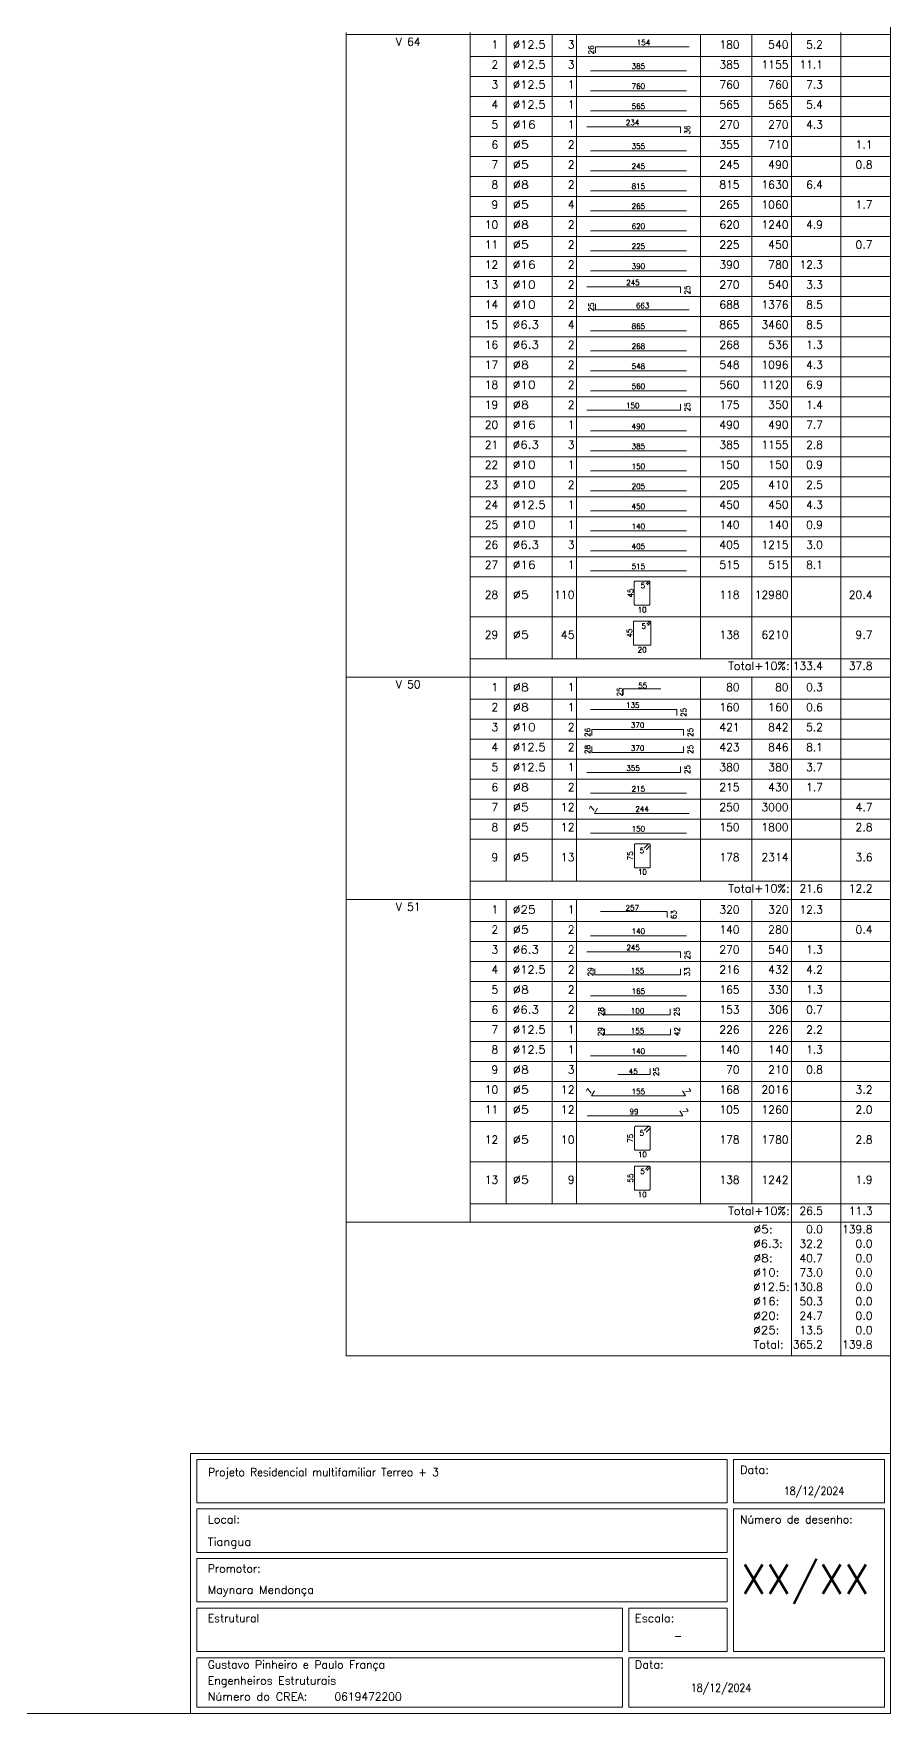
# Model space of a CAD drawing. Header units: millimetres. Extents: x 0 to 119, y 0 to 84.
# Drawn here: x 97.38 to 118.8, y 0 to 41.99 of the extents above; entities that cross this region are included whole.
import ezdxf
from ezdxf.enums import TextEntityAlignment as Align

# ---------------------------------------------------------------- set-up
doc = ezdxf.new("R2010")
doc.units = ezdxf.units.MM
for name, color, linetype, lineweight in [('CYPE', 7, 'Continuous', 0), ('DETALHES_TABELA', 7, 'Continuous', 9), ('QUAD_BORDA', 1, 'Continuous', 20), ('QUAD_LIMITES', 2, 'Continuous', 0), ('TABELAS', 1, 'Continuous', 0), ('TEXTO_TABELAS', 1, 'Continuous', 0), ('TEXTOS_COTAS_DETALHES_TABELA', 1, 'Continuous', 0)]:
    doc.layers.add(name, color=color, linetype=linetype, lineweight=lineweight)
doc.styles.add('CYPETXT', font='', dxfattribs={"height": 0.2})
doc.styles.get('CYPETXT').set_extended_font_data('romans')

msp = doc.modelspace()

# ---------------------------------------------------------------- linework, layer by layer
at = {"layer": 'CYPE', "color": 176}
for points in [[(101.3, 0), (118.8, 0), (118.8, 6.5), (101.3, 6.5), (101.3, 0)], [(101.46, 5.26), (114.72, 5.26), (114.72, 6.35), (101.46, 6.35), (101.46, 5.26)], [(114.88, 5.26), (118.65, 5.26), (118.65, 6.35), (114.88, 6.35), (114.88, 5.26)], [(101.46, 4.02), (114.72, 4.02), (114.72, 5.11), (101.46, 5.11), (101.46, 4.02)], [(114.88, 1.55), (118.65, 1.55), (118.65, 5.11), (114.88, 5.11), (114.88, 1.55)], [(101.46, 2.79), (114.72, 2.79), (114.72, 3.87), (101.46, 3.87), (101.46, 2.79)], [(101.46, 1.55), (112.1, 1.55), (112.1, 2.63), (101.46, 2.63), (101.46, 1.55)], [(112.26, 1.55), (114.72, 1.55), (114.72, 2.63), (112.26, 2.63), (112.26, 1.55)], [(101.46, 0.16), (112.1, 0.16), (112.1, 1.39), (101.46, 1.39), (101.46, 0.16)], [(112.26, 0.16), (118.65, 0.16), (118.65, 1.39), (112.26, 1.39), (112.26, 0.16)]]:
    msp.add_lwpolyline(points, close=True, dxfattribs=at)
at = {"layer": 'DETALHES_TABELA'}
for points in [[(111.426, 41.503), (111.426, 41.653), (113.772, 41.653)], [(111.298, 41.058), (113.698, 41.058)], [(111.298, 40.558), (113.698, 40.558)], [(111.298, 40.058), (113.698, 40.058)], [(111.206, 39.652), (113.548, 39.652), (113.548, 39.502)], [(111.298, 39.058), (113.698, 39.058)], [(111.298, 38.558), (113.698, 38.558)], [(111.298, 38.058), (113.698, 38.058)], [(111.298, 37.558), (113.698, 37.558)], [(111.298, 37.058), (113.698, 37.058)], [(111.298, 36.558), (113.698, 36.558)], [(111.298, 36.058), (113.698, 36.058)], [(111.206, 35.652), (113.548, 35.652), (113.548, 35.502)], [(111.427, 35.227), (111.427, 35.077), (113.772, 35.077)], [(111.298, 34.558), (113.698, 34.558)], [(111.298, 34.058), (113.698, 34.058)], [(111.298, 33.558), (113.698, 33.558)], [(111.298, 33.058), (113.698, 33.058)], [(111.206, 32.577), (113.548, 32.577), (113.548, 32.727)], [(111.298, 32.058), (113.698, 32.058)], [(111.298, 31.558), (113.698, 31.558)], [(111.298, 31.058), (113.698, 31.058)], [(111.298, 30.558), (113.698, 30.558)], [(111.298, 30.058), (113.698, 30.058)], [(111.298, 29.558), (113.698, 29.558)], [(111.298, 29.058), (113.698, 29.058)], [(111.298, 28.558), (113.698, 28.558)], [(112.718, 28.207), (112.78, 28.268), (112.782, 28.271), (112.784, 28.274), (112.785, 28.278), (112.785, 28.282), (112.785, 28.286), (112.784, 28.289), (112.782, 28.292), (112.78, 28.295), (112.777, 28.298), (112.773, 28.299), (112.77, 28.301), (112.766, 28.301), (112.415, 28.301), (112.408, 28.299), (112.402, 28.295), (112.397, 28.289), (112.396, 28.282), (112.396, 27.72), (112.397, 27.713), (112.402, 27.706), (112.408, 27.702), (112.415, 27.701), (112.766, 27.701), (112.773, 27.702), (112.78, 27.706), (112.784, 27.713), (112.785, 27.72), (112.785, 28.282), (112.785, 28.286), (112.784, 28.289), (112.782, 28.292), (112.78, 28.295), (112.777, 28.298), (112.773, 28.299), (112.77, 28.301), (112.766, 28.301), (112.762, 28.301), (112.759, 28.299), (112.756, 28.298), (112.753, 28.295), (112.691, 28.234)], [(112.737, 27.193), (112.806, 27.263), (112.809, 27.266), (112.811, 27.27), (112.812, 27.274), (112.813, 27.278), (112.812, 27.282), (112.811, 27.286), (112.809, 27.29), (112.806, 27.293), (112.803, 27.296), (112.799, 27.298), (112.795, 27.299), (112.791, 27.3), (112.393, 27.3), (112.385, 27.298), (112.378, 27.293), (112.373, 27.286), (112.372, 27.278), (112.372, 26.721), (112.373, 26.713), (112.378, 26.706), (112.385, 26.701), (112.393, 26.7), (112.791, 26.7), (112.799, 26.701), (112.806, 26.706), (112.811, 26.713), (112.813, 26.721), (112.813, 27.278), (112.812, 27.282), (112.811, 27.286), (112.809, 27.29), (112.806, 27.293), (112.803, 27.296), (112.799, 27.298), (112.795, 27.299), (112.791, 27.3), (112.787, 27.299), (112.783, 27.298), (112.779, 27.296), (112.776, 27.293), (112.706, 27.224)], [(112.115, 25.455), (112.115, 25.605), (113.058, 25.605)], [(111.299, 25.094), (113.458, 25.094), (113.458, 24.944)], [(111.333, 24.443), (111.333, 24.593), (113.623, 24.593), (113.623, 24.443)], [(111.333, 24.168), (111.333, 24.018), (113.623, 24.018), (113.623, 24.168)], [(111.206, 23.517), (113.548, 23.517), (113.548, 23.667)], [(111.298, 22.998), (113.698, 22.998)], [(111.473, 22.622), (111.398, 22.493), (113.764, 22.493)], [(111.298, 21.998), (113.698, 21.998)], [(112.69, 21.585), (112.788, 21.683), (112.792, 21.688), (112.795, 21.693), (112.797, 21.699), (112.797, 21.705), (112.797, 21.711), (112.795, 21.716), (112.792, 21.722), (112.788, 21.726), (112.784, 21.73), (112.778, 21.733), (112.773, 21.735), (112.767, 21.735), (112.43, 21.735), (112.418, 21.733), (112.408, 21.726), (112.402, 21.716), (112.399, 21.705), (112.399, 21.166), (112.402, 21.154), (112.408, 21.144), (112.418, 21.138), (112.43, 21.135), (112.767, 21.135), (112.778, 21.138), (112.788, 21.144), (112.795, 21.154), (112.797, 21.166), (112.797, 21.705), (112.797, 21.711), (112.795, 21.716), (112.792, 21.722), (112.788, 21.726), (112.784, 21.73), (112.778, 21.733), (112.773, 21.735), (112.767, 21.735), (112.761, 21.735), (112.755, 21.733), (112.75, 21.73), (112.745, 21.726), (112.646, 21.628)], [(111.548, 20.039), (113.219, 20.039), (113.219, 19.889)], [(111.298, 19.438), (113.698, 19.438)], [(111.206, 19.032), (113.548, 19.032), (113.548, 18.882)], [(111.408, 18.61), (111.408, 18.46), (113.548, 18.46), (113.548, 18.61)], [(111.298, 17.938), (113.698, 17.938)], [(111.66, 17.614), (111.66, 17.464), (113.296, 17.464), (113.296, 17.614)], [(111.651, 17.114), (111.651, 16.964), (113.305, 16.964), (113.305, 17.114)], [(111.298, 16.438), (113.698, 16.438)], [(111.986, 15.965), (112.796, 15.965), (112.796, 16.115)], [(111.397, 15.563), (111.322, 15.433), (113.674, 15.433), (113.599, 15.563)], [(111.22, 14.933), (113.61, 14.933), (113.535, 15.062)], [(112.69, 14.525), (112.788, 14.623), (112.792, 14.628), (112.795, 14.633), (112.797, 14.639), (112.797, 14.645), (112.797, 14.651), (112.795, 14.656), (112.792, 14.662), (112.788, 14.666), (112.784, 14.67), (112.778, 14.673), (112.773, 14.675), (112.767, 14.675), (112.43, 14.675), (112.418, 14.673), (112.408, 14.666), (112.402, 14.656), (112.399, 14.645), (112.399, 14.106), (112.402, 14.094), (112.408, 14.084), (112.418, 14.078), (112.43, 14.075), (112.767, 14.075), (112.778, 14.078), (112.788, 14.084), (112.795, 14.094), (112.797, 14.106), (112.797, 14.645), (112.797, 14.651), (112.795, 14.656), (112.792, 14.662), (112.788, 14.666), (112.784, 14.67), (112.778, 14.673), (112.773, 14.675), (112.767, 14.675), (112.761, 14.675), (112.755, 14.673), (112.75, 14.67), (112.745, 14.666), (112.646, 14.568)], [(112.708, 13.566), (112.783, 13.64), (112.785, 13.643), (112.788, 13.647), (112.789, 13.651), (112.789, 13.656), (112.789, 13.66), (112.788, 13.665), (112.785, 13.669), (112.783, 13.672), (112.779, 13.675), (112.775, 13.677), (112.771, 13.679), (112.766, 13.679), (112.42, 13.679), (112.411, 13.677), (112.404, 13.672), (112.399, 13.665), (112.397, 13.656), (112.397, 13.102), (112.399, 13.093), (112.404, 13.086), (112.411, 13.081), (112.42, 13.079), (112.766, 13.079), (112.775, 13.081), (112.783, 13.086), (112.788, 13.093), (112.789, 13.102), (112.789, 13.656), (112.789, 13.66), (112.788, 13.665), (112.785, 13.669), (112.783, 13.672), (112.779, 13.675), (112.775, 13.677), (112.771, 13.679), (112.766, 13.679), (112.762, 13.679), (112.757, 13.677), (112.753, 13.675), (112.75, 13.672), (112.676, 13.598)]]:
    msp.add_lwpolyline(points, dxfattribs=at)
at = {"layer": 'QUAD_BORDA'}
msp.add_lwpolyline([(0, 0), (118.8, 0), (118.8, 84), (0, 84), (0, 0)], close=True, dxfattribs=at)
at = {"layer": 'QUAD_LIMITES'}
msp.add_lwpolyline([(0, 0), (118.8, 0), (118.8, 84), (0, 84), (0, 0)], close=True, dxfattribs=at)
at = {"layer": 'TABELAS'}
for p, q in [((105.192, 41.91), (105.192, 42.01)), ((108.292, 41.91), (108.292, 42.01)), ((116.328, 41.91), (116.328, 42.01)), ((117.564, 41.91), (117.564, 42.01)), ((118.8, 41.91), (118.8, 42.01)), ((105.192, 41.96), (118.8, 41.96)), ((105.192, 25.95), (105.192, 41.91)), ((108.292, 25.95), (108.292, 41.91)), ((109.196, 41.91), (109.196, 41.96)), ((109.196, 26.36), (109.196, 41.91)), ((110.344, 41.91), (110.344, 41.96)), ((110.344, 26.36), (110.344, 41.91)), ((110.948, 41.91), (110.948, 41.96)), ((110.948, 26.36), (110.948, 41.91)), ((114.048, 41.91), (114.048, 41.96)), ((114.048, 26.36), (114.048, 41.91)), ((115.332, 41.91), (115.332, 41.96)), ((115.332, 26.36), (115.332, 41.91)), ((116.328, 25.95), (116.328, 41.91)), ((117.564, 25.95), (117.564, 41.91)), ((118.8, 25.95), (118.8, 41.91)), ((108.292, 26.36), (118.8, 26.36)), ((105.192, 25.85), (105.192, 25.95)), ((105.192, 25.9), (118.8, 25.9)), ((105.192, 20.39), (105.192, 25.85)), ((108.292, 25.85), (108.292, 25.95)), ((108.292, 20.39), (108.292, 25.85)), ((109.196, 25.85), (109.196, 25.9)), ((109.196, 20.8), (109.196, 25.85)), ((110.344, 25.85), (110.344, 25.9)), ((110.344, 20.8), (110.344, 25.85)), ((110.948, 25.85), (110.948, 25.9)), ((110.948, 20.8), (110.948, 25.85)), ((114.048, 25.85), (114.048, 25.9)), ((114.048, 20.8), (114.048, 25.85)), ((115.332, 25.85), (115.332, 25.9)), ((115.332, 20.8), (115.332, 25.85)), ((116.328, 25.85), (116.328, 25.95)), ((116.328, 20.39), (116.328, 25.85)), ((117.564, 25.85), (117.564, 25.95)), ((117.564, 20.39), (117.564, 25.85)), ((118.8, 25.85), (118.8, 25.95)), ((118.8, 20.39), (118.8, 25.85)), ((108.292, 20.8), (118.8, 20.8)), ((105.192, 20.29), (105.192, 20.39)), ((105.192, 20.34), (118.8, 20.34)), ((105.192, 12.33), (105.192, 20.29)), ((108.292, 20.29), (108.292, 20.39)), ((108.292, 12.33), (108.292, 20.29)), ((109.196, 20.29), (109.196, 20.34)), ((109.196, 12.74), (109.196, 20.29)), ((110.344, 20.29), (110.344, 20.34)), ((110.344, 12.74), (110.344, 20.29)), ((110.948, 20.29), (110.948, 20.34)), ((110.948, 12.74), (110.948, 20.29)), ((114.048, 20.29), (114.048, 20.34)), ((114.048, 12.74), (114.048, 20.29)), ((115.332, 20.29), (115.332, 20.34)), ((115.332, 12.74), (115.332, 20.29)), ((116.328, 20.29), (116.328, 20.39)), ((116.328, 12.33), (116.328, 20.29)), ((117.564, 20.29), (117.564, 20.39)), ((117.564, 12.33), (117.564, 20.29)), ((118.8, 20.29), (118.8, 20.39)), ((118.8, 12.33), (118.8, 20.29)), ((108.292, 12.74), (118.8, 12.74)), ((105.192, 12.23), (105.192, 12.33)), ((105.192, 12.28), (118.8, 12.28)), ((105.192, 11.87), (105.192, 12.23)), ((108.292, 12.28), (108.292, 12.33)), ((116.328, 12.23), (116.328, 12.33)), ((116.328, 11.87), (116.328, 12.23)), ((117.564, 12.23), (117.564, 12.33)), ((117.564, 11.87), (117.564, 12.23)), ((118.8, 12.23), (118.8, 12.33)), ((118.8, 11.87), (118.8, 12.23)), ((105.192, 11.51), (105.192, 11.87)), ((116.328, 11.51), (116.328, 11.87)), ((117.564, 11.51), (117.564, 11.87)), ((118.8, 11.51), (118.8, 11.87)), ((105.192, 11.15), (105.192, 11.51)), ((116.328, 11.15), (116.328, 11.51)), ((117.564, 11.15), (117.564, 11.51)), ((118.8, 11.15), (118.8, 11.51)), ((105.192, 10.79), (105.192, 11.15)), ((116.328, 10.79), (116.328, 11.15)), ((117.564, 10.79), (117.564, 11.15)), ((118.8, 10.79), (118.8, 11.15)), ((105.192, 10.43), (105.192, 10.79)), ((116.328, 10.43), (116.328, 10.79)), ((117.564, 10.43), (117.564, 10.79)), ((118.8, 10.43), (118.8, 10.79)), ((105.192, 10.07), (105.192, 10.43)), ((116.328, 10.07), (116.328, 10.43)), ((117.564, 10.07), (117.564, 10.43)), ((118.8, 10.07), (118.8, 10.43)), ((105.192, 9.71), (105.192, 10.07)), ((105.192, 9.35), (105.192, 9.71)), ((116.328, 9.71), (116.328, 10.07)), ((116.328, 9.35), (116.328, 9.71)), ((117.564, 9.71), (117.564, 10.07)), ((117.564, 9.35), (117.564, 9.71)), ((118.8, 9.71), (118.8, 10.07)), ((118.8, 9.35), (118.8, 9.71)), ((105.192, 8.94), (105.192, 9.35)), ((116.328, 8.94), (116.328, 9.35)), ((117.564, 8.94), (117.564, 9.35)), ((118.8, 8.94), (118.8, 9.35)), ((105.192, 8.94), (118.8, 8.94))]:
    msp.add_line(p, q, dxfattribs=at)
at = {"layer": 'TEXTO_TABELAS'}
for p, q in [((108.292, 41.41), (118.8, 41.41)), ((108.292, 40.91), (118.8, 40.91)), ((108.292, 40.41), (118.8, 40.41)), ((108.292, 39.91), (118.8, 39.91)), ((108.292, 39.41), (118.8, 39.41)), ((108.292, 38.91), (118.8, 38.91)), ((108.292, 38.41), (118.8, 38.41)), ((108.292, 37.91), (118.8, 37.91)), ((108.292, 37.41), (118.8, 37.41)), ((108.292, 36.91), (118.8, 36.91)), ((108.292, 36.41), (118.8, 36.41)), ((108.292, 35.91), (118.8, 35.91)), ((108.292, 35.41), (118.8, 35.41)), ((108.292, 34.91), (118.8, 34.91)), ((108.292, 34.41), (118.8, 34.41)), ((108.292, 33.91), (118.8, 33.91)), ((108.292, 33.41), (118.8, 33.41)), ((108.292, 32.91), (118.8, 32.91)), ((108.292, 32.41), (118.8, 32.41)), ((108.292, 31.91), (118.8, 31.91)), ((108.292, 31.41), (118.8, 31.41)), ((108.292, 30.91), (118.8, 30.91)), ((108.292, 30.41), (118.8, 30.41)), ((108.292, 29.91), (118.8, 29.91)), ((108.292, 29.41), (118.8, 29.41)), ((108.292, 28.91), (118.8, 28.91)), ((108.292, 28.41), (118.8, 28.41)), ((108.292, 27.41), (118.8, 27.41)), ((108.292, 25.35), (118.8, 25.35)), ((108.292, 24.85), (118.8, 24.85)), ((108.292, 24.35), (118.8, 24.35)), ((108.292, 23.85), (118.8, 23.85)), ((108.292, 23.35), (118.8, 23.35)), ((108.292, 22.85), (118.8, 22.85)), ((108.292, 22.35), (118.8, 22.35)), ((108.292, 21.85), (118.8, 21.85)), ((108.292, 19.79), (118.8, 19.79)), ((108.292, 19.29), (118.8, 19.29)), ((108.292, 18.79), (118.8, 18.79)), ((108.292, 18.29), (118.8, 18.29)), ((108.292, 17.79), (118.8, 17.79)), ((108.292, 17.29), (118.8, 17.29)), ((108.292, 16.79), (118.8, 16.79)), ((108.292, 16.29), (118.8, 16.29)), ((108.292, 15.79), (118.8, 15.79)), ((108.292, 15.29), (118.8, 15.29)), ((108.292, 14.79), (118.8, 14.79)), ((108.292, 13.79), (118.8, 13.79))]:
    msp.add_line(p, q, dxfattribs=at)

# ---------------------------------------------------------------- texts
at = {"layer": 'CYPE', "color": 216, "style": 'CYPETXT'}
for s, height, width, p, p2 in [('Projeto Residencial multifamiliar Terreo + 3', 0.2, 0.819686, (101.74, 5.93), (107.506, 5.93)), ('18/12/2024', 0.2, 0.770014, (116.134, 5.46), (117.646, 5.46)), ('Tiangua', 0.2, 0.946463, (101.73, 4.19), (102.819, 4.19)), ('XX/XX', 0.7333, 0.892239, (115.064, 2.987), (118.276, 2.987)), ('Maynara Mendonça', 0.2, 0.903897, (101.73, 2.99), (104.388, 2.99)), ('Estrutural', 0.2, 0.878618, (101.73, 2.28), (103.017, 2.28)), ('-', 0.4, 0.39759, (113.391, 1.75), (113.589, 1.75)), ('Gustavo Pinheiro e Paulo França', 0.2, 0.846733, (101.73, 1.12), (106.164, 1.12)), ('Engenheiros Estruturais', 0.2, 0.879741, (101.73, 0.72), (104.94, 0.72)), ('0619472200', 0.2, 0.872274, (104.9, 0.32), (106.58, 0.32)), ('18/12/2024', 0.2, 0.770014, (113.81, 0.54), (115.322, 0.54))]:
    msp.add_text(s, height=height, dxfattribs=dict(at, width=width)).set_placement(p, p2, align=Align.FIT)
at = {"layer": 'CYPE', "color": 16, "style": 'CYPETXT'}
for s, width, p, p2 in [('Data:', 0.918133, (115.04, 5.99), (115.76, 5.99)), ('Local:', 0.92054, (101.73, 4.75), (102.534, 4.75)), ('Número de desenho:', 0.861573, (115.04, 4.75), (117.857, 4.75)), ('Promotor:', 0.877437, (101.73, 3.52), (103.053, 3.52)), ('Escala:', 0.925891, (112.41, 2.28), (113.397, 2.28)), ('Data:', 0.918133, (112.41, 1.12), (113.13, 1.12)), ('Número do CREA:', 0.879986, (101.73, 0.32), (104.223, 0.32))]:
    msp.add_text(s, height=0.2, dxfattribs=dict(at, width=width)).set_placement(p, p2, align=Align.FIT)
at = {"layer": 'TEXTO_TABELAS', "style": 'CYPETXT'}
for s, width, p, p2 in [('V 64', 0.816032, (106.431, 41.68), (107.052, 41.68)), ('1', 0.872274, (108.828, 41.61), (108.996, 41.61)), ('%%c12.5', 0.925884, (109.359, 41.61), (110.181, 41.61)), ('3', 0.872274, (110.73, 41.61), (110.898, 41.61)), ('180', 0.872274, (114.522, 41.61), (115.026, 41.61)), ('540', 0.872274, (115.746, 41.61), (116.25, 41.61)), ('5.2', 0.868127, (116.694, 41.61), (117.114, 41.61)), ('2', 0.872274, (108.828, 41.11), (108.996, 41.11)), ('%%c12.5', 0.925884, (109.359, 41.11), (110.181, 41.11)), ('3', 0.872274, (110.73, 41.11), (110.898, 41.11)), ('385', 0.872274, (114.522, 41.11), (115.026, 41.11)), ('1155', 0.872274, (115.578, 41.11), (116.25, 41.11)), ('11.1', 0.869308, (116.526, 41.11), (117.114, 41.11)), ('3', 0.872274, (108.828, 40.61), (108.996, 40.61)), ('%%c12.5', 0.925884, (109.359, 40.61), (110.181, 40.61)), ('1', 0.872274, (110.73, 40.61), (110.898, 40.61)), ('760', 0.872274, (114.522, 40.61), (115.026, 40.61)), ('760', 0.872274, (115.746, 40.61), (116.25, 40.61)), ('7.3', 0.868127, (116.694, 40.61), (117.114, 40.61)), ('4', 0.872274, (108.828, 40.11), (108.996, 40.11)), ('%%c12.5', 0.925884, (109.359, 40.11), (110.181, 40.11)), ('1', 0.872274, (110.73, 40.11), (110.898, 40.11)), ('565', 0.872274, (114.522, 40.11), (115.026, 40.11)), ('565', 0.872274, (115.746, 40.11), (116.25, 40.11)), ('5.4', 0.868127, (116.694, 40.11), (117.114, 40.11)), ('5', 0.872274, (108.828, 39.61), (108.996, 39.61)), ('%%c16', 0.955414, (109.359, 39.61), (109.929, 39.61)), ('1', 0.872274, (110.73, 39.61), (110.898, 39.61)), ('270', 0.872274, (114.522, 39.61), (115.026, 39.61)), ('270', 0.872274, (115.746, 39.61), (116.25, 39.61)), ('4.3', 0.868127, (116.694, 39.61), (117.114, 39.61)), ('6', 0.872274, (108.828, 39.11), (108.996, 39.11)), ('%%c5', 0.99505, (109.359, 39.11), (109.761, 39.11)), ('2', 0.872274, (110.73, 39.11), (110.898, 39.11)), ('355', 0.872274, (114.522, 39.11), (115.026, 39.11)), ('710', 0.872274, (115.746, 39.11), (116.25, 39.11)), ('1.1', 0.868127, (117.93, 39.11), (118.35, 39.11)), ('7', 0.872274, (108.828, 38.61), (108.996, 38.61)), ('%%c5', 0.99505, (109.359, 38.61), (109.761, 38.61)), ('2', 0.872274, (110.73, 38.61), (110.898, 38.61)), ('245', 0.872274, (114.522, 38.61), (115.026, 38.61)), ('490', 0.872274, (115.746, 38.61), (116.25, 38.61)), ('0.8', 0.868127, (117.93, 38.61), (118.35, 38.61)), ('8', 0.872274, (108.828, 38.11), (108.996, 38.11)), ('%%c8', 0.99505, (109.359, 38.11), (109.761, 38.11)), ('2', 0.872274, (110.73, 38.11), (110.898, 38.11)), ('815', 0.872274, (114.522, 38.11), (115.026, 38.11)), ('1630', 0.872274, (115.578, 38.11), (116.25, 38.11)), ('6.4', 0.868127, (116.694, 38.11), (117.114, 38.11)), ('9', 0.872274, (108.828, 37.61), (108.996, 37.61)), ('%%c5', 0.99505, (109.359, 37.61), (109.761, 37.61)), ('4', 0.872274, (110.73, 37.61), (110.898, 37.61)), ('265', 0.872274, (114.522, 37.61), (115.026, 37.61)), ('1060', 0.872274, (115.578, 37.61), (116.25, 37.61)), ('1.7', 0.868127, (117.93, 37.61), (118.35, 37.61)), ('10', 0.872274, (108.66, 37.11), (108.996, 37.11)), ('%%c8', 0.99505, (109.359, 37.11), (109.761, 37.11)), ('2', 0.872274, (110.73, 37.11), (110.898, 37.11)), ('620', 0.872274, (114.522, 37.11), (115.026, 37.11)), ('1240', 0.872274, (115.578, 37.11), (116.25, 37.11)), ('4.9', 0.868127, (116.694, 37.11), (117.114, 37.11)), ('11', 0.872274, (108.66, 36.61), (108.996, 36.61)), ('%%c5', 0.99505, (109.359, 36.61), (109.761, 36.61)), ('2', 0.872274, (110.73, 36.61), (110.898, 36.61)), ('225', 0.872274, (114.522, 36.61), (115.026, 36.61)), ('450', 0.872274, (115.746, 36.61), (116.25, 36.61)), ('0.7', 0.868127, (117.93, 36.61), (118.35, 36.61)), ('12', 0.872274, (108.66, 36.11), (108.996, 36.11)), ('%%c16', 0.955414, (109.359, 36.11), (109.929, 36.11)), ('2', 0.872274, (110.73, 36.11), (110.898, 36.11)), ('390', 0.872274, (114.522, 36.11), (115.026, 36.11)), ('780', 0.872274, (115.746, 36.11), (116.25, 36.11)), ('12.3', 0.869308, (116.526, 36.11), (117.114, 36.11)), ('13', 0.872274, (108.66, 35.61), (108.996, 35.61)), ('%%c10', 0.955414, (109.359, 35.61), (109.929, 35.61)), ('2', 0.872274, (110.73, 35.61), (110.898, 35.61)), ('270', 0.872274, (114.522, 35.61), (115.026, 35.61)), ('540', 0.872274, (115.746, 35.61), (116.25, 35.61)), ('3.3', 0.868127, (116.694, 35.61), (117.114, 35.61)), ('14', 0.872274, (108.66, 35.11), (108.996, 35.11)), ('%%c10', 0.955414, (109.359, 35.11), (109.929, 35.11)), ('2', 0.872274, (110.73, 35.11), (110.898, 35.11)), ('688', 0.872274, (114.522, 35.11), (115.026, 35.11)), ('1376', 0.872274, (115.578, 35.11), (116.25, 35.11)), ('8.5', 0.868127, (116.694, 35.11), (117.114, 35.11)), ('15', 0.872274, (108.66, 34.61), (108.996, 34.61)), ('%%c6.3', 0.940736, (109.359, 34.61), (110.013, 34.61)), ('4', 0.872274, (110.73, 34.61), (110.898, 34.61)), ('865', 0.872274, (114.522, 34.61), (115.026, 34.61)), ('3460', 0.872274, (115.578, 34.61), (116.25, 34.61)), ('8.5', 0.868127, (116.694, 34.61), (117.114, 34.61)), ('16', 0.872274, (108.66, 34.11), (108.996, 34.11)), ('%%c6.3', 0.940736, (109.359, 34.11), (110.013, 34.11)), ('2', 0.872274, (110.73, 34.11), (110.898, 34.11)), ('268', 0.872274, (114.522, 34.11), (115.026, 34.11)), ('536', 0.872274, (115.746, 34.11), (116.25, 34.11)), ('1.3', 0.868127, (116.694, 34.11), (117.114, 34.11)), ('17', 0.872274, (108.66, 33.61), (108.996, 33.61)), ('%%c8', 0.99505, (109.359, 33.61), (109.761, 33.61)), ('2', 0.872274, (110.73, 33.61), (110.898, 33.61)), ('548', 0.872274, (114.522, 33.61), (115.026, 33.61)), ('1096', 0.872274, (115.578, 33.61), (116.25, 33.61)), ('4.3', 0.868127, (116.694, 33.61), (117.114, 33.61)), ('18', 0.872274, (108.66, 33.11), (108.996, 33.11)), ('%%c10', 0.955414, (109.359, 33.11), (109.929, 33.11)), ('2', 0.872274, (110.73, 33.11), (110.898, 33.11)), ('560', 0.872274, (114.522, 33.11), (115.026, 33.11)), ('1120', 0.872274, (115.578, 33.11), (116.25, 33.11)), ('6.9', 0.868127, (116.694, 33.11), (117.114, 33.11)), ('19', 0.872274, (108.66, 32.61), (108.996, 32.61)), ('%%c8', 0.99505, (109.359, 32.61), (109.761, 32.61)), ('2', 0.872274, (110.73, 32.61), (110.898, 32.61)), ('175', 0.872274, (114.522, 32.61), (115.026, 32.61)), ('350', 0.872274, (115.746, 32.61), (116.25, 32.61)), ('1.4', 0.868127, (116.694, 32.61), (117.114, 32.61)), ('20', 0.872274, (108.66, 32.11), (108.996, 32.11)), ('%%c16', 0.955414, (109.359, 32.11), (109.929, 32.11)), ('1', 0.872274, (110.73, 32.11), (110.898, 32.11)), ('490', 0.872274, (114.522, 32.11), (115.026, 32.11)), ('490', 0.872274, (115.746, 32.11), (116.25, 32.11)), ('7.7', 0.868127, (116.694, 32.11), (117.114, 32.11)), ('21', 0.872274, (108.66, 31.61), (108.996, 31.61)), ('%%c6.3', 0.940736, (109.359, 31.61), (110.013, 31.61)), ('3', 0.872274, (110.73, 31.61), (110.898, 31.61)), ('385', 0.872274, (114.522, 31.61), (115.026, 31.61)), ('1155', 0.872274, (115.578, 31.61), (116.25, 31.61)), ('2.8', 0.868127, (116.694, 31.61), (117.114, 31.61)), ('22', 0.872274, (108.66, 31.11), (108.996, 31.11)), ('%%c10', 0.955414, (109.359, 31.11), (109.929, 31.11)), ('1', 0.872274, (110.73, 31.11), (110.898, 31.11)), ('150', 0.872274, (114.522, 31.11), (115.026, 31.11)), ('150', 0.872274, (115.746, 31.11), (116.25, 31.11)), ('0.9', 0.868127, (116.694, 31.11), (117.114, 31.11)), ('23', 0.872274, (108.66, 30.61), (108.996, 30.61)), ('%%c10', 0.955414, (109.359, 30.61), (109.929, 30.61)), ('2', 0.872274, (110.73, 30.61), (110.898, 30.61)), ('205', 0.872274, (114.522, 30.61), (115.026, 30.61)), ('410', 0.872274, (115.746, 30.61), (116.25, 30.61)), ('2.5', 0.868127, (116.694, 30.61), (117.114, 30.61)), ('24', 0.872274, (108.66, 30.11), (108.996, 30.11)), ('%%c12.5', 0.925884, (109.359, 30.11), (110.181, 30.11)), ('1', 0.872274, (110.73, 30.11), (110.898, 30.11)), ('450', 0.872274, (114.522, 30.11), (115.026, 30.11)), ('450', 0.872274, (115.746, 30.11), (116.25, 30.11)), ('4.3', 0.868127, (116.694, 30.11), (117.114, 30.11)), ('25', 0.872274, (108.66, 29.61), (108.996, 29.61)), ('%%c10', 0.955414, (109.359, 29.61), (109.929, 29.61)), ('1', 0.872274, (110.73, 29.61), (110.898, 29.61)), ('140', 0.872274, (114.522, 29.61), (115.026, 29.61)), ('140', 0.872274, (115.746, 29.61), (116.25, 29.61)), ('0.9', 0.868127, (116.694, 29.61), (117.114, 29.61)), ('26', 0.872274, (108.66, 29.11), (108.996, 29.11)), ('%%c6.3', 0.940736, (109.359, 29.11), (110.013, 29.11)), ('3', 0.872274, (110.73, 29.11), (110.898, 29.11)), ('405', 0.872274, (114.522, 29.11), (115.026, 29.11)), ('1215', 0.872274, (115.578, 29.11), (116.25, 29.11)), ('3.0', 0.868127, (116.694, 29.11), (117.114, 29.11)), ('27', 0.872274, (108.66, 28.61), (108.996, 28.61)), ('%%c16', 0.955414, (109.359, 28.61), (109.929, 28.61)), ('1', 0.872274, (110.73, 28.61), (110.898, 28.61)), ('515', 0.872274, (114.522, 28.61), (115.026, 28.61)), ('515', 0.872274, (115.746, 28.61), (116.25, 28.61)), ('8.1', 0.868127, (116.694, 28.61), (117.114, 28.61)), ('28', 0.872274, (108.66, 27.86), (108.996, 27.86)), ('%%c5', 0.99505, (109.359, 27.86), (109.761, 27.86)), ('110', 0.872274, (110.394, 27.86), (110.898, 27.86)), ('118', 0.872274, (114.522, 27.86), (115.026, 27.86)), ('12980', 0.872274, (115.41, 27.86), (116.25, 27.86)), ('20.4', 0.869308, (117.762, 27.86), (118.35, 27.86)), ('29', 0.872274, (108.66, 26.86), (108.996, 26.86)), ('%%c5', 0.99505, (109.359, 26.86), (109.761, 26.86)), ('45', 0.872274, (110.562, 26.86), (110.898, 26.86)), ('138', 0.872274, (114.522, 26.86), (115.026, 26.86)), ('6210', 0.872274, (115.578, 26.86), (116.25, 26.86)), ('9.7', 0.868127, (117.93, 26.86), (118.35, 26.86)), ('Total+10%:', 0.906671, (114.745, 26.08), (116.278, 26.08)), ('133.4', 0.869965, (116.358, 26.08), (117.114, 26.08)), ('37.8', 0.869308, (117.762, 26.08), (118.35, 26.08)), ('V 50', 0.816032, (106.431, 25.62), (107.052, 25.62)), ('1', 0.872274, (108.828, 25.55), (108.996, 25.55)), ('%%c8', 0.99505, (109.359, 25.55), (109.761, 25.55)), ('1', 0.872274, (110.73, 25.55), (110.898, 25.55)), ('80', 0.872274, (114.69, 25.55), (115.026, 25.55)), ('80', 0.872274, (115.914, 25.55), (116.25, 25.55)), ('0.3', 0.868127, (116.694, 25.55), (117.114, 25.55)), ('2', 0.872274, (108.828, 25.05), (108.996, 25.05)), ('%%c8', 0.99505, (109.359, 25.05), (109.761, 25.05)), ('1', 0.872274, (110.73, 25.05), (110.898, 25.05)), ('160', 0.872274, (114.522, 25.05), (115.026, 25.05)), ('160', 0.872274, (115.746, 25.05), (116.25, 25.05)), ('0.6', 0.868127, (116.694, 25.05), (117.114, 25.05)), ('3', 0.872274, (108.828, 24.55), (108.996, 24.55)), ('%%c10', 0.955414, (109.359, 24.55), (109.929, 24.55)), ('2', 0.872274, (110.73, 24.55), (110.898, 24.55)), ('421', 0.872274, (114.522, 24.55), (115.026, 24.55)), ('842', 0.872274, (115.746, 24.55), (116.25, 24.55)), ('5.2', 0.868127, (116.694, 24.55), (117.114, 24.55)), ('4', 0.872274, (108.828, 24.05), (108.996, 24.05)), ('%%c12.5', 0.925884, (109.359, 24.05), (110.181, 24.05)), ('2', 0.872274, (110.73, 24.05), (110.898, 24.05)), ('423', 0.872274, (114.522, 24.05), (115.026, 24.05)), ('846', 0.872274, (115.746, 24.05), (116.25, 24.05)), ('8.1', 0.868127, (116.694, 24.05), (117.114, 24.05)), ('5', 0.872274, (108.828, 23.55), (108.996, 23.55)), ('%%c12.5', 0.925884, (109.359, 23.55), (110.181, 23.55)), ('1', 0.872274, (110.73, 23.55), (110.898, 23.55)), ('380', 0.872274, (114.522, 23.55), (115.026, 23.55)), ('380', 0.872274, (115.746, 23.55), (116.25, 23.55)), ('3.7', 0.868127, (116.694, 23.55), (117.114, 23.55)), ('6', 0.872274, (108.828, 23.05), (108.996, 23.05)), ('%%c8', 0.99505, (109.359, 23.05), (109.761, 23.05)), ('2', 0.872274, (110.73, 23.05), (110.898, 23.05)), ('215', 0.872274, (114.522, 23.05), (115.026, 23.05)), ('430', 0.872274, (115.746, 23.05), (116.25, 23.05)), ('1.7', 0.868127, (116.694, 23.05), (117.114, 23.05)), ('7', 0.872274, (108.828, 22.55), (108.996, 22.55)), ('%%c5', 0.99505, (109.359, 22.55), (109.761, 22.55)), ('12', 0.872274, (110.562, 22.55), (110.898, 22.55)), ('250', 0.872274, (114.522, 22.55), (115.026, 22.55)), ('3000', 0.872274, (115.578, 22.55), (116.25, 22.55)), ('4.7', 0.868127, (117.93, 22.55), (118.35, 22.55)), ('8', 0.872274, (108.828, 22.05), (108.996, 22.05)), ('%%c5', 0.99505, (109.359, 22.05), (109.761, 22.05)), ('12', 0.872274, (110.562, 22.05), (110.898, 22.05)), ('150', 0.872274, (114.522, 22.05), (115.026, 22.05)), ('1800', 0.872274, (115.578, 22.05), (116.25, 22.05)), ('2.8', 0.868127, (117.93, 22.05), (118.35, 22.05)), ('9', 0.872274, (108.828, 21.3), (108.996, 21.3)), ('%%c5', 0.99505, (109.359, 21.3), (109.761, 21.3)), ('13', 0.872274, (110.562, 21.3), (110.898, 21.3)), ('178', 0.872274, (114.522, 21.3), (115.026, 21.3)), ('2314', 0.872274, (115.578, 21.3), (116.25, 21.3)), ('3.6', 0.868127, (117.93, 21.3), (118.35, 21.3)), ('Total+10%:', 0.906671, (114.745, 20.52), (116.278, 20.52)), ('21.6', 0.869308, (116.526, 20.52), (117.114, 20.52)), ('12.2', 0.869308, (117.762, 20.52), (118.35, 20.52)), ('V 51', 0.816032, (106.431, 20.06), (107.052, 20.06)), ('1', 0.872274, (108.828, 19.99), (108.996, 19.99)), ('%%c25', 0.955414, (109.359, 19.99), (109.929, 19.99)), ('1', 0.872274, (110.73, 19.99), (110.898, 19.99)), ('320', 0.872274, (114.522, 19.99), (115.026, 19.99)), ('320', 0.872274, (115.746, 19.99), (116.25, 19.99)), ('12.3', 0.869308, (116.526, 19.99), (117.114, 19.99)), ('2', 0.872274, (108.828, 19.49), (108.996, 19.49)), ('%%c5', 0.99505, (109.359, 19.49), (109.761, 19.49)), ('2', 0.872274, (110.73, 19.49), (110.898, 19.49)), ('140', 0.872274, (114.522, 19.49), (115.026, 19.49)), ('280', 0.872274, (115.746, 19.49), (116.25, 19.49)), ('0.4', 0.868127, (117.93, 19.49), (118.35, 19.49)), ('3', 0.872274, (108.828, 18.99), (108.996, 18.99)), ('%%c6.3', 0.940736, (109.359, 18.99), (110.013, 18.99)), ('2', 0.872274, (110.73, 18.99), (110.898, 18.99)), ('270', 0.872274, (114.522, 18.99), (115.026, 18.99)), ('540', 0.872274, (115.746, 18.99), (116.25, 18.99)), ('1.3', 0.868127, (116.694, 18.99), (117.114, 18.99)), ('4', 0.872274, (108.828, 18.49), (108.996, 18.49)), ('%%c12.5', 0.925884, (109.359, 18.49), (110.181, 18.49)), ('2', 0.872274, (110.73, 18.49), (110.898, 18.49)), ('216', 0.872274, (114.522, 18.49), (115.026, 18.49)), ('432', 0.872274, (115.746, 18.49), (116.25, 18.49)), ('4.2', 0.868127, (116.694, 18.49), (117.114, 18.49)), ('5', 0.872274, (108.828, 17.99), (108.996, 17.99)), ('%%c8', 0.99505, (109.359, 17.99), (109.761, 17.99)), ('2', 0.872274, (110.73, 17.99), (110.898, 17.99)), ('165', 0.872274, (114.522, 17.99), (115.026, 17.99)), ('330', 0.872274, (115.746, 17.99), (116.25, 17.99)), ('1.3', 0.868127, (116.694, 17.99), (117.114, 17.99)), ('6', 0.872274, (108.828, 17.49), (108.996, 17.49)), ('%%c6.3', 0.940736, (109.359, 17.49), (110.013, 17.49)), ('2', 0.872274, (110.73, 17.49), (110.898, 17.49)), ('153', 0.872274, (114.522, 17.49), (115.026, 17.49)), ('306', 0.872274, (115.746, 17.49), (116.25, 17.49)), ('0.7', 0.868127, (116.694, 17.49), (117.114, 17.49)), ('7', 0.872274, (108.828, 16.99), (108.996, 16.99)), ('%%c12.5', 0.925884, (109.359, 16.99), (110.181, 16.99)), ('1', 0.872274, (110.73, 16.99), (110.898, 16.99)), ('226', 0.872274, (114.522, 16.99), (115.026, 16.99)), ('226', 0.872274, (115.746, 16.99), (116.25, 16.99)), ('2.2', 0.868127, (116.694, 16.99), (117.114, 16.99)), ('8', 0.872274, (108.828, 16.49), (108.996, 16.49)), ('%%c12.5', 0.925884, (109.359, 16.49), (110.181, 16.49)), ('1', 0.872274, (110.73, 16.49), (110.898, 16.49)), ('140', 0.872274, (114.522, 16.49), (115.026, 16.49)), ('140', 0.872274, (115.746, 16.49), (116.25, 16.49)), ('1.3', 0.868127, (116.694, 16.49), (117.114, 16.49)), ('9', 0.872274, (108.828, 15.99), (108.996, 15.99)), ('%%c8', 0.99505, (109.359, 15.99), (109.761, 15.99)), ('3', 0.872274, (110.73, 15.99), (110.898, 15.99)), ('70', 0.872274, (114.69, 15.99), (115.026, 15.99)), ('210', 0.872274, (115.746, 15.99), (116.25, 15.99)), ('0.8', 0.868127, (116.694, 15.99), (117.114, 15.99)), ('10', 0.872274, (108.66, 15.49), (108.996, 15.49)), ('%%c5', 0.99505, (109.359, 15.49), (109.761, 15.49)), ('12', 0.872274, (110.562, 15.49), (110.898, 15.49)), ('168', 0.872274, (114.522, 15.49), (115.026, 15.49)), ('2016', 0.872274, (115.578, 15.49), (116.25, 15.49)), ('3.2', 0.868127, (117.93, 15.49), (118.35, 15.49)), ('11', 0.872274, (108.66, 14.99), (108.996, 14.99)), ('%%c5', 0.99505, (109.359, 14.99), (109.761, 14.99)), ('12', 0.872274, (110.562, 14.99), (110.898, 14.99)), ('105', 0.872274, (114.522, 14.99), (115.026, 14.99)), ('1260', 0.872274, (115.578, 14.99), (116.25, 14.99)), ('2.0', 0.868127, (117.93, 14.99), (118.35, 14.99)), ('12', 0.872274, (108.66, 14.24), (108.996, 14.24)), ('%%c5', 0.99505, (109.359, 14.24), (109.761, 14.24)), ('10', 0.872274, (110.562, 14.24), (110.898, 14.24)), ('178', 0.872274, (114.522, 14.24), (115.026, 14.24)), ('1780', 0.872274, (115.578, 14.24), (116.25, 14.24)), ('2.8', 0.868127, (117.93, 14.24), (118.35, 14.24)), ('13', 0.872274, (108.66, 13.24), (108.996, 13.24)), ('%%c5', 0.99505, (109.359, 13.24), (109.761, 13.24)), ('9', 0.872274, (110.73, 13.24), (110.898, 13.24)), ('138', 0.872274, (114.522, 13.24), (115.026, 13.24)), ('1242', 0.872274, (115.578, 13.24), (116.25, 13.24)), ('1.9', 0.868127, (117.93, 13.24), (118.35, 13.24)), ('Total+10%:', 0.906671, (114.745, 12.46), (116.278, 12.46)), ('26.5', 0.869308, (116.526, 12.46), (117.114, 12.46)), ('11.3', 0.869308, (117.762, 12.46), (118.35, 12.46)), ('%%c5:', 0.966972, (115.372, 12), (115.858, 12)), ('0.0', 0.868127, (116.694, 12), (117.114, 12)), ('139.8', 0.869965, (117.594, 12), (118.35, 12)), ('%%c6.3:', 0.929705, (115.372, 11.64), (116.11, 11.64)), ('32.2', 0.869308, (116.526, 11.64), (117.114, 11.64)), ('0.0', 0.868127, (117.93, 11.64), (118.35, 11.64)), ('%%c8:', 0.966972, (115.372, 11.28), (115.858, 11.28)), ('40.7', 0.869308, (116.526, 11.28), (117.114, 11.28)), ('0.0', 0.868127, (117.93, 11.28), (118.35, 11.28)), ('%%c10:', 0.940736, (115.372, 10.92), (116.026, 10.92)), ('73.0', 0.869308, (116.526, 10.92), (117.114, 10.92)), ('0.0', 0.868127, (117.93, 10.92), (118.35, 10.92)), ('%%c12.5:', 0.918491, (115.372, 10.56), (116.278, 10.56)), ('130.8', 0.869965, (116.358, 10.56), (117.114, 10.56)), ('0.0', 0.868127, (117.93, 10.56), (118.35, 10.56)), ('%%c16:', 0.940736, (115.372, 10.2), (116.026, 10.2)), ('50.3', 0.869308, (116.526, 10.2), (117.114, 10.2)), ('0.0', 0.868127, (117.93, 10.2), (118.35, 10.2)), ('%%c20:', 0.940736, (115.372, 9.84), (116.026, 9.84)), ('%%c25:', 0.940736, (115.372, 9.48), (116.026, 9.48)), ('24.7', 0.869308, (116.526, 9.84), (117.114, 9.84)), ('13.5', 0.869308, (116.526, 9.48), (117.114, 9.48)), ('0.0', 0.868127, (117.93, 9.84), (118.35, 9.84)), ('0.0', 0.868127, (117.93, 9.48), (118.35, 9.48)), ('Total:', 0.925563, (115.372, 9.12), (116.128, 9.12)), ('365.2', 0.869965, (116.358, 9.12), (117.114, 9.12)), ('139.8', 0.869965, (117.594, 9.12), (118.35, 9.12))]:
    msp.add_text(s, height=0.2, dxfattribs=dict(at, width=width)).set_placement(p, p2, align=Align.FIT)
at = {"layer": 'TEXTOS_COTAS_DETALHES_TABELA', "style": 'CYPETXT', "width": 0.872274}
for s, height, rotation, p, p2 in [('26', 0.1333, 90, (111.384, 41.466), (111.384, 41.69)), ('36', 0.1333, 90, (113.79, 39.465), (113.79, 39.689)), ('25', 0.1333, 90, (113.79, 35.465), (113.79, 35.689)), ('25', 0.1333, 90, (111.384, 35.04), (111.384, 35.264)), ('25', 0.1333, 90, (113.79, 32.54), (113.79, 32.764)), ('45', 0.1333, 90, (112.371, 27.889), (112.371, 28.113)), ('45', 0.1333, 90, (112.343, 26.888), (112.343, 27.112)), ('25', 0.1333, 90, (112.098, 25.418), (112.098, 25.642)), ('25', 0.1333, 90, (113.697, 24.907), (113.697, 25.131)), ('26', 0.1333, 90, (111.292, 24.406), (111.292, 24.63)), ('25', 0.1333, 90, (113.864, 24.406), (113.864, 24.63)), ('28', 0.1333, 90, (111.291, 23.981), (111.291, 24.205)), ('25', 0.1333, 90, (113.865, 23.981), (113.865, 24.205)), ('25', 0.1333, 90, (113.79, 23.48), (113.79, 23.704)), ('7', 0.133, 60.0007, (111.371, 22.53), (111.427, 22.627)), ('75', 0.1333, 90, (112.359, 21.323), (112.359, 21.547)), ('63', 0.1333, 90, (113.448, 19.852), (113.448, 20.076)), ('25', 0.1333, 90, (113.79, 18.845), (113.79, 19.069)), ('29', 0.1333, 90, (111.371, 18.423), (111.371, 18.647)), ('33', 0.1333, 90, (113.785, 18.423), (113.785, 18.647)), ('28', 0.1333, 90, (111.631, 17.427), (111.631, 17.651)), ('25', 0.1333, 90, (113.525, 17.427), (113.525, 17.651)), ('29', 0.1333, 90, (111.623, 16.927), (111.623, 17.151)), ('42', 0.1333, 90, (113.533, 16.927), (113.533, 17.151)), ('25', 0.1333, 90, (113.01, 15.928), (113.01, 16.152)), ('7', 0.133, 60.0007, (111.296, 15.47), (111.352, 15.567)), ('7', 0.133, 299.9993, (113.644, 15.567), (113.7, 15.47)), ('7', 0.133, 299.9993, (113.581, 15.067), (113.637, 14.97)), ('75', 0.1333, 90, (112.359, 14.263), (112.359, 14.487)), ('55', 0.1333, 90, (112.367, 13.267), (112.367, 13.491))]:
    msp.add_text(s, height=height, rotation=rotation, dxfattribs=at).set_placement(p, p2, align=Align.FIT)
for s, height, p, p2 in [('154', 0.1333, (112.459, 41.694), (112.795, 41.694)), ('385', 0.1333, (112.33, 41.102), (112.666, 41.102)), ('760', 0.1333, (112.33, 40.602), (112.666, 40.602)), ('565', 0.1333, (112.33, 40.102), (112.666, 40.102)), ('234', 0.1333, (112.185, 39.695), (112.521, 39.695)), ('355', 0.1333, (112.33, 39.102), (112.666, 39.102)), ('245', 0.1333, (112.33, 38.602), (112.666, 38.602)), ('815', 0.1333, (112.33, 38.102), (112.666, 38.102)), ('265', 0.1333, (112.33, 37.602), (112.666, 37.602)), ('620', 0.1333, (112.33, 37.102), (112.666, 37.102)), ('225', 0.1333, (112.33, 36.602), (112.666, 36.602)), ('390', 0.1333, (112.33, 36.102), (112.666, 36.102)), ('245', 0.1333, (112.194, 35.695), (112.53, 35.695)), ('663', 0.1333, (112.437, 35.12), (112.773, 35.12)), ('865', 0.1333, (112.33, 34.602), (112.666, 34.602)), ('268', 0.1333, (112.33, 34.102), (112.666, 34.102)), ('548', 0.1333, (112.33, 33.602), (112.666, 33.602)), ('560', 0.1333, (112.33, 33.102), (112.666, 33.102)), ('150', 0.1333, (112.19, 32.62), (112.526, 32.62)), ('490', 0.1333, (112.33, 32.102), (112.666, 32.102)), ('385', 0.1333, (112.33, 31.602), (112.666, 31.602)), ('150', 0.1333, (112.33, 31.102), (112.666, 31.102)), ('205', 0.1333, (112.33, 30.602), (112.666, 30.602)), ('450', 0.1333, (112.33, 30.102), (112.666, 30.102)), ('140', 0.1333, (112.33, 29.602), (112.666, 29.602)), ('405', 0.1333, (112.33, 29.102), (112.666, 29.102)), ('515', 0.1333, (112.33, 28.602), (112.666, 28.602)), ('5', 0.133, (112.556, 28.124), (112.668, 28.124)), ('10', 0.1333, (112.479, 27.519), (112.703, 27.519)), ('5', 0.133, (112.575, 27.11), (112.687, 27.11)), ('20', 0.1333, (112.48, 26.52), (112.704, 26.52)), ('55', 0.1333, (112.495, 25.622), (112.719, 25.622)), ('135', 0.1333, (112.191, 25.133), (112.527, 25.133)), ('370', 0.1333, (112.31, 24.634), (112.646, 24.634)), ('370', 0.1333, (112.31, 24.059), (112.646, 24.059)), ('355', 0.1333, (112.196, 23.56), (112.532, 23.56)), ('215', 0.1333, (112.33, 23.042), (112.666, 23.042)), ('244', 0.1333, (112.423, 22.536), (112.759, 22.536)), ('150', 0.1333, (112.33, 22.042), (112.666, 22.042)), ('5', 0.133, (112.528, 21.501), (112.64, 21.501)), ('10', 0.1333, (112.486, 20.965), (112.71, 20.965)), ('257', 0.1333, (112.179, 20.068), (112.515, 20.068)), ('140', 0.1333, (112.33, 19.482), (112.666, 19.482)), ('245', 0.1333, (112.2, 19.075), (112.536, 19.075)), ('155', 0.1333, (112.31, 18.497), (112.646, 18.497)), ('165', 0.1333, (112.33, 17.982), (112.666, 17.982)), ('100', 0.1333, (112.31, 17.493), (112.646, 17.493)), ('155', 0.1333, (112.31, 16.993), (112.646, 16.993)), ('140', 0.1333, (112.33, 16.482), (112.666, 16.482)), ('45', 0.1333, (112.257, 15.979), (112.481, 15.979)), ('155', 0.1333, (112.33, 15.475), (112.666, 15.475)), ('99', 0.1333, (112.278, 14.975), (112.502, 14.975)), ('5', 0.133, (112.528, 14.441), (112.64, 14.441)), ('10', 0.1333, (112.486, 13.905), (112.71, 13.905)), ('5', 0.133, (112.546, 13.482), (112.658, 13.482)), ('10', 0.1333, (112.481, 12.901), (112.705, 12.901))]:
    msp.add_text(s, height=height, dxfattribs=at).set_placement(p, p2, align=Align.FIT)

doc.saveas('drawing.dxf')
